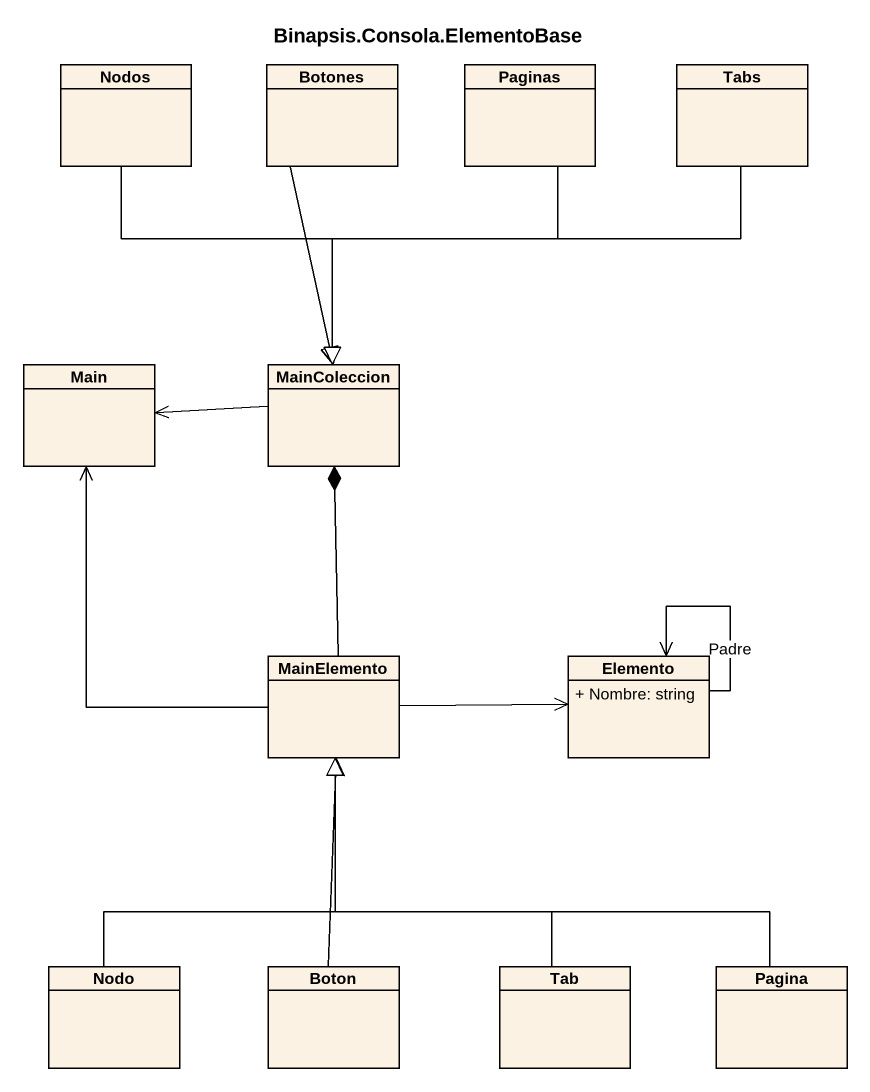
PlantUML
@startuml
title Binapsis.Consola.ElementoBase
hide circle
hide empty members
skinparam classAttributeIconSize 0
class Nodos
class Botones
class Paginas
class Tabs
class Main
class MainColeccion
class MainElemento
class Elemento {
  + Nombre: string
}
class Nodo
class Boton
class Tab
class Pagina
Nodos --|> MainColeccion
Botones --|> MainColeccion
Paginas --|> MainColeccion
Tabs --|> MainColeccion
MainColeccion -left-> Main
MainElemento -up-> Main
MainElemento -up-* MainColeccion
MainElemento -right-> Elemento
Elemento --> Elemento : Padre
Nodo -up-|> MainElemento
Boton -up-|> MainElemento
Tab -up-|> MainElemento
Pagina -up-|> MainElemento
@enduml
